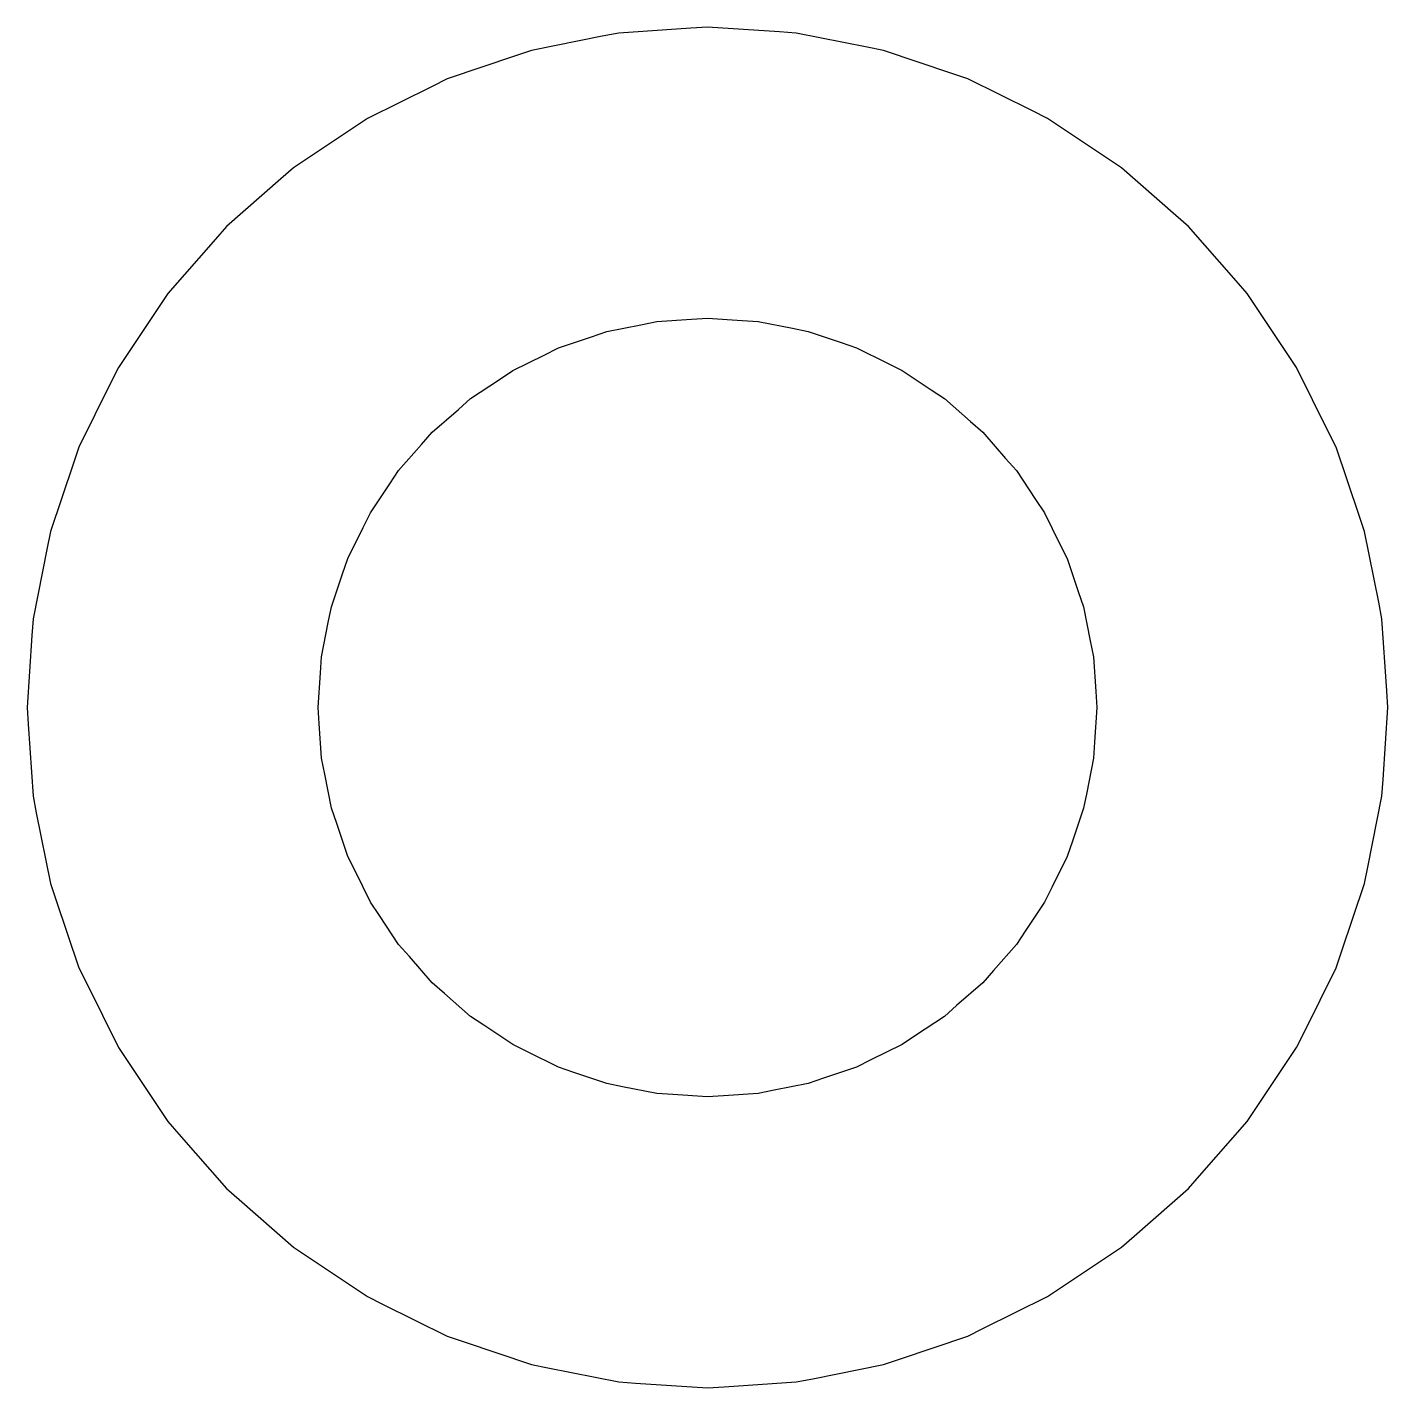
# Model space of a CAD drawing. Header units: millimetres. Extents: x -4.5 to 4.5, y -4.5 to 4.5.
import ezdxf

# ---------------------------------------------------------------- set-up
doc = ezdxf.new("R2010")
doc.units = ezdxf.units.MM

msp = doc.modelspace()

# ---------------------------------------------------------------- linework, layer by layer
for points in [[(0, -4.5), (0.1111, -4.4927), (0.5874, -4.4615), (0.6966, -4.4398), (1.1647, -4.3467), (1.2701, -4.3109), (1.7221, -4.1575), (1.822, -4.1082), (2.25, -3.8971), (2.3426, -3.8352), (2.7394, -3.5701), (2.8232, -3.4967), (3.182, -3.182), (3.2554, -3.0983), (3.5701, -2.7394), (3.632, -2.6468), (3.8971, -2.25), (3.9464, -2.1501), (4.1575, -1.7221), (4.1933, -1.6166), (4.3467, -1.1647), (4.3684, -1.0555), (4.4615, -0.5874), (4.4688, -0.4762), (4.5, 0), (4.4927, 0.1111), (4.4615, 0.5874), (4.4398, 0.6966), (4.3467, 1.1647), (4.3109, 1.2701), (4.1575, 1.7221), (4.1082, 1.822), (3.8971, 2.25), (3.8352, 2.3426), (3.5701, 2.7394), (3.4967, 2.8232), (3.182, 3.182), (3.0983, 3.2554), (2.7394, 3.5701), (2.6468, 3.632), (2.25, 3.8971), (2.1501, 3.9464), (1.7221, 4.1575), (1.6166, 4.1933), (1.1647, 4.3467), (1.0555, 4.3684), (0.5874, 4.4615), (0.4762, 4.4688), (0, 4.5), (-0.1111, 4.4927), (-0.5874, 4.4615), (-0.6966, 4.4398), (-1.1647, 4.3467), (-1.2701, 4.3109), (-1.7221, 4.1575), (-1.822, 4.1082), (-2.25, 3.8971), (-2.3426, 3.8352), (-2.7394, 3.5701), (-2.8232, 3.4967), (-3.182, 3.182), (-3.2554, 3.0983), (-3.5701, 2.7394), (-3.632, 2.6468), (-3.8971, 2.25), (-3.9464, 2.1501), (-4.1575, 1.7221), (-4.1933, 1.6166), (-4.3467, 1.1647), (-4.3684, 1.0555), (-4.4615, 0.5874), (-4.4688, 0.4762), (-4.5, 0), (-4.4927, -0.1111), (-4.4615, -0.5874), (-4.4398, -0.6966), (-4.3467, -1.1647), (-4.3109, -1.2701), (-4.1575, -1.7221), (-4.1082, -1.822), (-3.8971, -2.25), (-3.8352, -2.3426), (-3.5701, -2.7394), (-3.4967, -2.8232), (-3.182, -3.182), (-3.0983, -3.2554), (-2.7394, -3.5701), (-2.6468, -3.632), (-2.25, -3.8971), (-2.1501, -3.9464), (-1.7221, -4.1575), (-1.6166, -4.1933), (-1.1647, -4.3467), (-1.0555, -4.3684), (-0.5874, -4.4615), (-0.4762, -4.4688), (0, -4.5)], [(0, -2.575), (-0.2292, -2.56), (-0.3361, -2.553), (-0.5613, -2.5082), (-0.6665, -2.4873), (-0.8839, -2.4134), (-0.9854, -2.379), (-1.1914, -2.2774), (-1.2875, -2.23), (-1.4785, -2.1024), (-1.5676, -2.0429), (-1.7402, -1.8915), (-1.8208, -1.8208), (-1.9722, -1.6481), (-2.0429, -1.5676), (-2.1705, -1.3766), (-2.23, -1.2875), (-2.3316, -1.0815), (-2.379, -0.9854), (-2.4528, -0.7679), (-2.4873, -0.6665), (-2.5321, -0.4412), (-2.553, -0.3361), (-2.568, -0.1069), (-2.575, 0), (-2.56, 0.2292), (-2.553, 0.3361), (-2.5082, 0.5613), (-2.4873, 0.6665), (-2.4134, 0.8839), (-2.379, 0.9854), (-2.2774, 1.1914), (-2.23, 1.2875), (-2.1024, 1.4785), (-2.0429, 1.5676), (-1.8915, 1.7402), (-1.8208, 1.8208), (-1.6481, 1.9722), (-1.5676, 2.0429), (-1.3766, 2.1705), (-1.2875, 2.23), (-1.0815, 2.3316), (-0.9854, 2.379), (-0.7679, 2.4528), (-0.6665, 2.4873), (-0.4412, 2.5321), (-0.3361, 2.553), (-0.1069, 2.568), (0, 2.575), (0.2292, 2.56), (0.3361, 2.553), (0.5613, 2.5082), (0.6665, 2.4873), (0.8839, 2.4134), (0.9854, 2.379), (1.1914, 2.2774), (1.2875, 2.23), (1.4785, 2.1024), (1.5676, 2.0429), (1.7402, 1.8915), (1.8208, 1.8208), (1.9722, 1.6481), (2.0429, 1.5676), (2.1705, 1.3766), (2.23, 1.2875), (2.3316, 1.0815), (2.379, 0.9854), (2.4528, 0.7679), (2.4873, 0.6665), (2.5321, 0.4412), (2.553, 0.3361), (2.568, 0.1069), (2.575, 0), (2.56, -0.2292), (2.553, -0.3361), (2.5082, -0.5613), (2.4873, -0.6665), (2.4134, -0.8839), (2.379, -0.9854), (2.2774, -1.1914), (2.23, -1.2875), (2.1024, -1.4785), (2.0429, -1.5676), (1.8915, -1.7402), (1.8208, -1.8208), (1.6481, -1.9722), (1.5676, -2.0429), (1.3766, -2.1705), (1.2875, -2.23), (1.0815, -2.3316), (0.9854, -2.379), (0.7679, -2.4528), (0.6665, -2.4873), (0.4412, -2.5321), (0.3361, -2.553), (0.1069, -2.568), (0, -2.575)]]:
    msp.add_lwpolyline(points, close=True)

doc.saveas('drawing.dxf')
